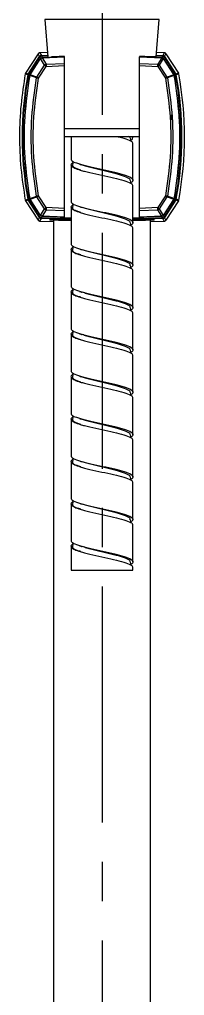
# Model space of a CAD drawing. Header units: millimetres. Extents: x 14183 to 14777, y -4239 to -3399.
# Drawn here: x 14656.7 to 14666.1, y -3839.3 to -3784.1 of the extents above; entities that cross this region are included whole.
import ezdxf

# ---------------------------------------------------------------- set-up
doc = ezdxf.new("R2010")
doc.units = ezdxf.units.MM
doc.header["$LTSCALE"] = 0.1
doc.linetypes.add('CENTER2', pattern=[28.575, 19.05, -3.175, 3.175, -3.175])
doc.linetypes.add('HIDDENX2', pattern=[19.05, 12.7, -6.35])
doc.layers.get('0').update_dxf_attribs({"lineweight": 15})
doc.layers.add('HIDDEN', color=8, linetype='HIDDENX2')

msp = doc.modelspace()

# ---------------------------------------------------------------- linework, layer by layer
at = {"linetype": 'Continuous', "lineweight": 25}
for p, q in [((14658.175, -3784.116), (14658.351, -3786.224)), ((14662.066, -3784.116), (14658.175, -3784.116)), ((14664.653, -3784.116), (14662.066, -3784.116)), ((14664.477, -3786.224), (14664.653, -3784.116)), ((14657.802, -3786.053), (14657.09, -3787.14)), ((14657.233, -3787.197), (14657.886, -3786.199)), ((14657.27, -3787.198), (14657.885, -3786.238)), ((14657.886, -3786.199), (14657.802, -3786.053)), ((14657.885, -3786.238), (14657.935, -3786.322)), ((14657.9, -3785.996), (14657.895, -3785.997)), ((14658.331, -3785.985), (14657.9, -3785.996)), ((14657.9, -3785.996), (14657.984, -3786.143)), ((14657.984, -3786.143), (14658.343, -3786.125)), ((14657.984, -3786.18), (14658.346, -3786.163)), ((14657.984, -3786.18), (14658.034, -3786.265)), ((14658.034, -3786.265), (14659.289, -3786.214)), ((14658.034, -3786.275), (14659.289, -3786.224)), ((14658.034, -3786.265), (14658.034, -3786.275)), ((14658.034, -3786.275), (14658.25, -3786.647)), ((14659.289, -3786.214), (14659.289, -3786.208)), ((14659.289, -3786.224), (14659.289, -3786.214)), ((14659.289, -3786.606), (14659.289, -3786.224)), ((14663.539, -3786.208), (14663.539, -3786.214)), ((14663.539, -3786.214), (14664.795, -3786.265)), ((14663.539, -3786.214), (14663.539, -3786.224)), ((14663.539, -3786.224), (14664.794, -3786.275)), ((14663.539, -3786.606), (14663.539, -3786.224)), ((14664.482, -3786.163), (14664.844, -3786.18)), ((14664.485, -3786.125), (14664.844, -3786.143)), ((14664.928, -3785.996), (14664.497, -3785.985)), ((14664.794, -3786.275), (14664.578, -3786.647)), ((14664.8, -3786.265), (14664.794, -3786.275)), ((14664.794, -3786.275), (14664.795, -3786.265)), ((14664.844, -3786.18), (14664.795, -3786.265)), ((14664.8, -3786.265), (14664.795, -3786.265)), ((14664.928, -3785.996), (14664.844, -3786.143)), ((14664.894, -3786.322), (14664.943, -3786.238)), ((14664.928, -3785.996), (14664.933, -3785.997)), ((14664.942, -3786.199), (14665.026, -3786.053)), ((14664.942, -3786.199), (14665.595, -3787.197)), ((14664.943, -3786.238), (14665.558, -3787.198)), ((14665.026, -3786.053), (14665.738, -3787.141)), ((14657.353, -3787.23), (14657.935, -3786.322)), ((14657.361, -3787.235), (14657.943, -3786.328)), ((14657.724, -3787.377), (14658.158, -3786.7)), ((14657.821, -3787.439), (14658.255, -3786.762)), ((14657.943, -3786.328), (14657.935, -3786.322)), ((14658.158, -3786.7), (14657.943, -3786.328)), ((14658.25, -3786.647), (14659.289, -3786.606)), ((14658.255, -3786.762), (14659.289, -3786.721)), ((14659.289, -3794.79), (14659.289, -3786.721)), ((14663.539, -3786.606), (14664.578, -3786.647)), ((14663.539, -3794.79), (14663.539, -3786.721)), ((14663.539, -3786.721), (14664.573, -3786.762)), ((14664.573, -3786.762), (14665.007, -3787.439)), ((14664.67, -3786.7), (14664.885, -3786.328)), ((14665.104, -3787.377), (14664.67, -3786.7)), ((14664.885, -3786.328), (14664.894, -3786.322)), ((14664.885, -3786.328), (14665.467, -3787.235)), ((14665.475, -3787.23), (14664.894, -3786.322)), ((14657.09, -3787.14), (14657.072, -3787.185)), ((14657.215, -3787.243), (14657.072, -3787.185)), ((14657.233, -3787.197), (14657.09, -3787.14)), ((14657.335, -3787.275), (14657.252, -3787.243)), ((14657.353, -3787.23), (14657.27, -3787.198)), ((14657.335, -3787.275), (14657.353, -3787.23)), ((14657.345, -3787.277), (14657.335, -3787.275)), ((14657.345, -3787.277), (14657.361, -3787.235)), ((14657.708, -3787.42), (14657.345, -3787.277)), ((14657.361, -3787.235), (14657.353, -3787.23)), ((14657.724, -3787.377), (14657.361, -3787.235)), ((14657.708, -3787.42), (14657.724, -3787.377)), ((14665.467, -3787.235), (14665.104, -3787.377)), ((14665.104, -3787.377), (14665.12, -3787.42)), ((14665.483, -3787.277), (14665.12, -3787.42)), ((14665.475, -3787.23), (14665.467, -3787.235)), ((14665.467, -3787.235), (14665.483, -3787.277)), ((14665.558, -3787.198), (14665.475, -3787.23)), ((14665.475, -3787.23), (14665.493, -3787.275)), ((14665.493, -3787.275), (14665.483, -3787.277)), ((14665.576, -3787.243), (14665.493, -3787.275)), ((14665.738, -3787.141), (14665.595, -3787.197)), ((14665.756, -3787.185), (14665.613, -3787.243)), ((14665.756, -3787.185), (14665.738, -3787.141)), ((14665.352, -3789.784), (14665.336, -3789.506)), ((14659.289, -3790.272), (14661.963, -3790.272)), ((14661.963, -3790.272), (14663.539, -3790.272)), ((14659.664, -3790.731), (14659.664, -3792.008)), ((14663.164, -3790.811), (14663.164, -3790.731)), ((14663.164, -3793.206), (14663.164, -3791.126)), ((14659.664, -3792.324), (14659.664, -3794.404)), ((14663.164, -3795.602), (14663.164, -3793.522)), ((14657.073, -3794.327), (14657.215, -3794.268)), ((14657.073, -3794.327), (14657.09, -3794.371)), ((14657.09, -3794.371), (14657.233, -3794.315)), ((14657.09, -3794.371), (14657.802, -3795.459)), ((14657.886, -3795.312), (14657.233, -3794.315)), ((14657.252, -3794.268), (14657.335, -3794.236)), ((14657.27, -3794.314), (14657.353, -3794.281)), ((14657.885, -3795.274), (14657.27, -3794.314)), ((14657.335, -3794.236), (14657.345, -3794.234)), ((14657.353, -3794.281), (14657.335, -3794.236)), ((14657.345, -3794.234), (14657.708, -3794.092)), ((14657.361, -3794.276), (14657.345, -3794.234)), ((14657.353, -3794.281), (14657.361, -3794.276)), ((14657.935, -3795.189), (14657.353, -3794.281)), ((14657.361, -3794.276), (14657.724, -3794.134)), ((14657.943, -3795.184), (14657.361, -3794.276)), ((14657.724, -3794.134), (14657.708, -3794.092)), ((14658.158, -3794.811), (14657.724, -3794.134)), ((14658.255, -3794.749), (14657.821, -3794.072)), ((14665.007, -3794.072), (14664.573, -3794.749)), ((14664.67, -3794.811), (14665.104, -3794.134)), ((14665.467, -3794.276), (14664.885, -3795.184)), ((14664.894, -3795.189), (14665.475, -3794.281)), ((14665.595, -3794.315), (14664.942, -3795.312)), ((14665.558, -3794.314), (14664.943, -3795.274)), ((14665.738, -3794.371), (14665.026, -3795.459)), ((14665.12, -3794.092), (14665.104, -3794.134)), ((14665.104, -3794.134), (14665.467, -3794.276)), ((14665.483, -3794.234), (14665.12, -3794.092)), ((14665.483, -3794.234), (14665.467, -3794.276)), ((14665.475, -3794.281), (14665.467, -3794.276)), ((14665.493, -3794.236), (14665.475, -3794.281)), ((14665.475, -3794.281), (14665.558, -3794.314)), ((14665.493, -3794.236), (14665.483, -3794.234)), ((14665.576, -3794.268), (14665.493, -3794.236)), ((14665.595, -3794.315), (14665.738, -3794.371)), ((14665.756, -3794.327), (14665.613, -3794.268)), ((14665.738, -3794.371), (14665.756, -3794.327)), ((14657.943, -3795.184), (14658.158, -3794.811)), ((14658.25, -3794.864), (14658.034, -3795.236)), ((14658.25, -3794.864), (14659.289, -3794.905)), ((14659.289, -3794.79), (14658.255, -3794.749)), ((14659.289, -3795.288), (14659.289, -3794.905)), ((14659.664, -3794.72), (14659.664, -3796.8)), ((14664.573, -3794.749), (14663.539, -3794.79)), ((14663.539, -3794.905), (14664.578, -3794.864)), ((14663.539, -3795.288), (14663.539, -3794.905)), ((14664.794, -3795.236), (14664.578, -3794.864)), ((14664.885, -3795.184), (14664.67, -3794.811)), ((14657.802, -3795.459), (14657.886, -3795.312)), ((14657.885, -3795.274), (14657.935, -3795.189)), ((14657.9, -3795.515), (14657.895, -3795.515)), ((14657.9, -3795.515), (14657.984, -3795.369)), ((14657.9, -3795.515), (14658.664, -3795.535)), ((14657.935, -3795.189), (14657.943, -3795.184)), ((14657.984, -3795.331), (14658.034, -3795.246)), ((14659.289, -3795.288), (14658.034, -3795.236)), ((14658.034, -3795.246), (14658.034, -3795.236)), ((14659.289, -3795.298), (14658.034, -3795.246)), ((14658.664, -3795.442), (14658.664, -3862.782)), ((14659.289, -3795.298), (14659.289, -3795.288)), ((14659.289, -3795.314), (14659.289, -3795.298)), ((14664.794, -3795.236), (14663.539, -3795.288)), ((14664.795, -3795.246), (14663.539, -3795.298)), ((14663.539, -3795.298), (14663.539, -3795.288)), ((14663.539, -3795.298), (14663.539, -3795.314)), ((14664.164, -3862.782), (14664.164, -3795.442)), ((14664.164, -3795.535), (14664.928, -3795.515)), ((14664.795, -3795.246), (14664.794, -3795.236)), ((14664.844, -3795.331), (14664.795, -3795.246)), ((14664.928, -3795.515), (14664.844, -3795.369)), ((14664.894, -3795.189), (14664.885, -3795.184)), ((14664.943, -3795.274), (14664.894, -3795.189)), ((14664.928, -3795.515), (14664.933, -3795.515)), ((14665.026, -3795.459), (14664.942, -3795.312)), ((14663.164, -3797.998), (14663.164, -3795.918)), ((14659.664, -3797.116), (14659.664, -3799.196)), ((14663.164, -3800.394), (14663.164, -3798.313)), ((14659.664, -3799.511), (14659.664, -3801.592)), ((14663.164, -3802.79), (14663.164, -3800.709)), ((14659.664, -3801.907), (14659.664, -3803.988)), ((14663.164, -3805.186), (14663.164, -3803.105)), ((14659.664, -3804.303), (14659.664, -3806.383)), ((14663.164, -3807.581), (14663.164, -3805.501)), ((14659.664, -3806.699), (14659.664, -3808.779)), ((14663.164, -3809.977), (14663.164, -3807.897)), ((14659.664, -3809.095), (14659.664, -3811.175)), ((14663.164, -3812.373), (14663.164, -3810.293)), ((14659.664, -3811.491), (14659.664, -3813.571)), ((14663.164, -3814.769), (14663.164, -3812.688)), ((14659.664, -3813.886), (14659.664, -3815.231)), ((14659.664, -3815.231), (14663.164, -3815.231)), ((14663.164, -3815.231), (14663.164, -3815.084))]:
    msp.add_line(p, q, dxfattribs=at)
at = {"linetype": 'Continuous', "lineweight": 25, "flags": 128}
for points in [[(14658.25, -3786.647), (14658.25, -3786.656), (14658.251, -3786.666), (14658.251, -3786.679), (14658.252, -3786.693), (14658.253, -3786.709), (14658.254, -3786.726), (14658.255, -3786.744), (14658.255, -3786.762)], [(14664.578, -3794.864), (14664.578, -3794.856), (14664.577, -3794.845), (14664.577, -3794.833), (14664.576, -3794.818), (14664.575, -3794.802), (14664.575, -3794.785), (14664.574, -3794.767), (14664.573, -3794.749)], [(14659.664, -3795.396), (14658.841, -3795.369), (14657.984, -3795.331)], [(14659.664, -3795.433), (14658.841, -3795.407), (14657.984, -3795.369)], [(14664.844, -3795.331), (14663.987, -3795.369), (14663.164, -3795.396)], [(14664.844, -3795.369), (14663.987, -3795.407), (14663.164, -3795.433)]]:
    msp.add_lwpolyline(points, dxfattribs=at)
at = {"linetype": 'Continuous', "lineweight": 25}
for centre, radius, start, end in [((14676.752, -3790.756), 19.85, 169.8072, 190.1928), ((14676.789, -3790.756), 19.85, 169.8068, 190.1932), ((14646.039, -3790.756), 19.85, 349.8068, 10.1932), ((14646.077, -3790.756), 19.85, 349.8072, 10.1928), ((14646.077, -3790.756), 20.001, 349.7143, 10.2842)]:
    msp.add_arc(centre, radius, start, end, dxfattribs=at)
for centre, major_axis, ratio, start_param, end_param in [((14657.905, -3786.119), (0.0908, 0.0862), 0.977474, 1.767787, 1.807945), ((14657.991, -3786.305), (-0.063, 0.108), 0.999952, 5.808354, 6.758359), ((14657.991, -3786.268), (0.062, -0.108), 0.999952, 2.670999, 3.61162), ((14664.838, -3786.268), (-0.062, -0.108), 0.999952, 2.671533, 3.612187), ((14664.837, -3786.305), (0.063, 0.108), 0.999952, 5.808023, 6.75801), ((14664.923, -3786.119), (0.0908, -0.0862), 0.977474, 1.333679, 1.373792), ((14657.375, -3787.265), (-0.116, 0.046), 0.99996, 6.086922, 6.479005), ((14665.453, -3787.265), (-0.116, -0.046), 0.99996, 2.945769, 3.337868), ((14657.375, -3794.246), (-0.116, -0.046), 0.99996, 6.087362, 6.479455), ((14665.453, -3794.246), (-0.116, 0.046), 0.99996, 2.945329, 3.337412), ((14657.905, -3795.393), (0.0908, -0.0862), 0.977474, 4.475272, 4.515405), ((14657.991, -3795.206), (-0.063, -0.108), 0.999952, 5.808023, 6.758015), ((14657.991, -3795.244), (-0.062, -0.108), 0.999952, 5.813158, 6.753779), ((14664.837, -3795.206), (0.063, -0.108), 0.999952, 5.808354, 6.758359), ((14664.838, -3795.244), (-0.062, 0.108), 0.999952, 2.671016, 3.61162), ((14664.923, -3795.393), (0.0908, 0.0862), 0.977474, 4.909369, 4.949538)]:
    msp.add_ellipse(centre, major_axis=major_axis, ratio=ratio, start_param=start_param, end_param=end_param, dxfattribs=at)
for points, knots in [([(14657.895, -3785.997), (14657.881, -3785.999), (14657.854, -3786.004), (14657.824, -3786.025), (14657.81, -3786.042), (14657.805, -3786.049)], [0, 0, 0, 0, 0.385018, 0.769814, 1, 1, 1, 1]), ([(14657.935, -3786.322), (14657.94, -3786.314), (14657.952, -3786.298), (14657.977, -3786.281), (14658.004, -3786.268), (14658.024, -3786.266), (14658.034, -3786.265)], [0, 0, 0, 0, 0.249952, 0.499991, 0.750014, 1, 1, 1, 1]), ([(14657.943, -3786.328), (14657.949, -3786.321), (14657.96, -3786.307), (14657.983, -3786.291), (14658.008, -3786.279), (14658.025, -3786.276), (14658.034, -3786.275)], [0, 0, 0, 0, 0.249869, 0.500202, 0.750021, 1, 1, 1, 1]), ([(14659.289, -3786.208), (14659.081, -3786.213), (14658.753, -3786.221), (14658.609, -3786.223), (14658.556, -3786.224)], [0, 0, 0, 0, 0.633783, 1, 1, 1, 1]), ([(14664.432, -3786.224), (14664.429, -3786.225), (14664.419, -3786.229), (14664.129, -3786.222), (14663.736, -3786.212), (14663.539, -3786.208)], [0, 0, 0, 0, 0.191569, 0.5956, 1, 1, 1, 1]), ([(14664.794, -3786.275), (14664.803, -3786.276), (14664.821, -3786.28), (14664.845, -3786.291), (14664.868, -3786.307), (14664.879, -3786.321), (14664.885, -3786.328)], [0, 0, 0, 0, 0.249937, 0.500312, 0.750197, 1, 1, 1, 1]), ([(14664.8, -3786.265), (14664.809, -3786.267), (14664.828, -3786.27), (14664.854, -3786.282), (14664.877, -3786.299), (14664.888, -3786.315), (14664.894, -3786.322)], [0, 0, 0, 0, 0.24999, 0.500019, 0.749953, 1, 1, 1, 1]), ([(14665.023, -3786.049), (14665.014, -3786.038), (14664.996, -3786.017), (14664.963, -3786.001), (14664.941, -3785.998), (14664.933, -3785.997)], [0, 0, 0, 0, 0.385028, 0.769847, 1, 1, 1, 1]), ([(14658.158, -3786.7), (14658.165, -3786.692), (14658.177, -3786.679), (14658.2, -3786.663), (14658.224, -3786.652), (14658.242, -3786.649), (14658.25, -3786.647)], [0, 0, 0, 0, 0.276961, 0.500014, 0.77121, 1, 1, 1, 1]), ([(14658.255, -3786.762), (14658.245, -3786.756), (14658.225, -3786.742), (14658.197, -3786.724), (14658.173, -3786.709), (14658.163, -3786.703), (14658.158, -3786.7)], [0, 0, 0, 0, 0.25002, 0.500018, 0.750009, 1, 1, 1, 1]), ([(14659.289, -3786.721), (14659.289, -3786.709), (14659.289, -3786.685), (14659.289, -3786.652), (14659.289, -3786.623), (14659.289, -3786.612), (14659.289, -3786.606)], [0, 0, 0, 0, 0.248803, 0.497933, 0.747812, 1, 1, 1, 1]), ([(14663.539, -3786.721), (14663.539, -3786.709), (14663.539, -3786.685), (14663.539, -3786.651), (14663.539, -3786.623), (14663.539, -3786.612), (14663.539, -3786.606)], [0, 0, 0, 0, 0.250904, 0.502179, 0.749901, 1, 1, 1, 1]), ([(14664.573, -3786.762), (14664.573, -3786.75), (14664.575, -3786.726), (14664.576, -3786.694), (14664.577, -3786.671), (14664.578, -3786.658), (14664.578, -3786.651), (14664.578, -3786.648), (14664.578, -3786.648), (14664.578, -3786.647), (14664.578, -3786.647)], [0, 0, 0, 0, 0.24975, 0.499487, 0.709461, 0.862969, 0.959832, 0.987, 0.995241, 1, 1, 1, 1]), ([(14664.573, -3786.762), (14664.583, -3786.756), (14664.604, -3786.742), (14664.632, -3786.724), (14664.655, -3786.709), (14664.665, -3786.703), (14664.67, -3786.7)], [0, 0, 0, 0, 0.250009, 0.499997, 0.74998, 1, 1, 1, 1]), ([(14664.578, -3786.647), (14664.588, -3786.649), (14664.606, -3786.652), (14664.631, -3786.665), (14664.653, -3786.68), (14664.664, -3786.694), (14664.67, -3786.7)], [0, 0, 0, 0, 0.277048, 0.499748, 0.77128, 1, 1, 1, 1]), ([(14657.072, -3787.185), (14656.982, -3787.767), (14656.801, -3788.931), (14656.728, -3790.717), (14656.794, -3792.524), (14656.98, -3793.726), (14657.073, -3794.327)], [0, 0, 0, 0, 0.245944, 0.491887, 0.745943, 1, 1, 1, 1]), ([(14657.335, -3794.236), (14657.225, -3793.466), (14657.006, -3791.927), (14657.006, -3789.585), (14657.225, -3788.045), (14657.335, -3787.275)], [0, 0, 0, 0, 0.333333, 0.666667, 1, 1, 1, 1]), ([(14657.345, -3794.234), (14657.235, -3793.465), (14657.016, -3791.926), (14657.016, -3789.585), (14657.235, -3788.047), (14657.345, -3787.277)], [0, 0, 0, 0, 0.333333, 0.6666648, 1, 1, 1, 1]), ([(14657.215, -3787.243), (14657.219, -3787.229), (14657.223, -3787.213), (14657.232, -3787.199), (14657.233, -3787.197)], [0, 0, 0, 0, 0.841468, 1, 1, 1, 1]), ([(14657.821, -3787.439), (14657.811, -3787.433), (14657.791, -3787.42), (14657.762, -3787.402), (14657.739, -3787.386), (14657.729, -3787.38), (14657.724, -3787.377)], [0, 0, 0, 0, 0.250029, 0.500023, 0.749971, 1, 1, 1, 1]), ([(14665.007, -3787.439), (14665.017, -3787.433), (14665.038, -3787.42), (14665.066, -3787.402), (14665.089, -3787.386), (14665.099, -3787.38), (14665.104, -3787.377)], [0, 0, 0, 0, 0.250019, 0.500015, 0.750005, 1, 1, 1, 1]), ([(14665.483, -3787.277), (14665.593, -3788.047), (14665.813, -3789.585), (14665.813, -3791.926), (14665.593, -3793.465), (14665.483, -3794.234)], [0, 0, 0, 0, 0.3333337, 0.6666662, 1, 1, 1, 1]), ([(14665.493, -3787.275), (14665.603, -3788.045), (14665.823, -3789.585), (14665.823, -3791.927), (14665.603, -3793.466), (14665.493, -3794.236)], [0, 0, 0, 0, 0.333333, 0.666667, 1, 1, 1, 1]), ([(14665.595, -3787.197), (14665.602, -3787.209), (14665.61, -3787.224), (14665.613, -3787.24), (14665.613, -3787.243)], [0, 0, 0, 0, 0.841462, 1, 1, 1, 1]), ([(14657.708, -3794.092), (14657.605, -3793.354), (14657.399, -3791.878), (14657.399, -3789.634), (14657.605, -3788.158), (14657.708, -3787.42)], [0, 0, 0, 0, 0.333333, 0.666667, 1, 1, 1, 1]), ([(14657.821, -3794.072), (14657.719, -3793.339), (14657.514, -3791.871), (14657.514, -3789.64), (14657.719, -3788.173), (14657.821, -3787.439)], [0, 0, 0, 0, 0.333235, 0.666756, 1, 1, 1, 1]), ([(14657.821, -3787.439), (14657.809, -3787.437), (14657.785, -3787.433), (14657.752, -3787.427), (14657.725, -3787.422), (14657.713, -3787.42), (14657.708, -3787.42)], [0, 0, 0, 0, 0.263559, 0.499978, 0.755391, 1, 1, 1, 1]), ([(14665.12, -3787.42), (14665.115, -3787.421), (14665.103, -3787.422), (14665.076, -3787.427), (14665.043, -3787.433), (14665.019, -3787.437), (14665.007, -3787.439)], [0, 0, 0, 0, 0.250008, 0.499985, 0.749983, 1, 1, 1, 1]), ([(14665.007, -3787.439), (14665.109, -3788.173), (14665.314, -3789.64), (14665.314, -3791.871), (14665.109, -3793.339), (14665.007, -3794.072)], [0, 0, 0, 0, 0.333235, 0.666756, 1, 1, 1, 1]), ([(14665.12, -3787.42), (14665.223, -3788.158), (14665.429, -3789.634), (14665.429, -3791.878), (14665.223, -3793.354), (14665.12, -3794.092)], [0, 0, 0, 0, 0.333333, 0.666667, 1, 1, 1, 1]), ([(14659.289, -3790.731), (14659.36, -3790.731), (14659.479, -3790.731), (14659.827, -3790.731), (14660.179, -3790.731), (14660.587, -3790.731), (14661.151, -3790.731), (14661.582, -3790.731), (14661.863, -3790.731)], [0, 0, 0, 0, 0.20549, 0.340152, 0.477669, 0.615188, 0.749849, 1, 1, 1, 1]), ([(14661.863, -3790.731), (14662.131, -3790.731), (14662.544, -3790.731), (14662.997, -3790.731), (14663.284, -3790.731), (14663.469, -3790.731), (14663.523, -3790.731), (14663.539, -3790.731)], [0, 0, 0, 0, 0.348036, 0.535388, 0.726718, 0.91805, 1, 1, 1, 1]), ([(14662.299, -3790.731), (14662.324, -3790.737), (14662.563, -3790.792), (14662.882, -3790.898), (14663.154, -3791.024), (14663.137, -3791.1), (14663.131, -3791.126)], [0, 0, 0, 0, 0.044575, 0.423393, 0.802212, 1, 1, 1, 1]), ([(14662.995, -3790.824), (14663.003, -3790.809), (14663.019, -3790.778), (14662.959, -3790.747), (14662.928, -3790.731)], [0, 0, 0, 0, 0.483397, 1, 1, 1, 1]), ([(14663.064, -3791.012), (14663.061, -3790.999), (14663.047, -3790.936), (14663.033, -3790.873), (14663.021, -3790.823)], [0, 0, 0, 0, 0.20598, 1, 1, 1, 1]), ([(14663.047, -3790.936), (14663.075, -3790.923), (14663.164, -3790.881), (14663.144, -3790.839), (14663.131, -3790.811)], [0, 0, 0, 0, 0.313451, 1, 1, 1, 1]), ([(14659.764, -3792.21), (14659.741, -3792.222), (14659.622, -3792.284), (14659.661, -3792.384), (14659.844, -3792.511), (14660.125, -3792.611), (14660.519, -3792.722), (14661.049, -3792.845), (14661.748, -3792.994), (14662.401, -3793.144), (14662.89, -3793.294), (14663.154, -3793.42), (14663.136, -3793.496), (14663.131, -3793.522)], [0, 0, 0, 0, 0.027101, 0.141181, 0.229478, 0.317639, 0.370035, 0.484115, 0.598195, 0.712276, 0.826356, 0.940437, 1, 1, 1, 1]), ([(14663.047, -3793.332), (14663.073, -3793.318), (14663.201, -3793.255), (14663.172, -3793.143), (14662.938, -3792.993), (14662.453, -3792.843), (14661.815, -3792.693), (14661.115, -3792.544), (14660.458, -3792.394), (14659.958, -3792.244), (14659.681, -3792.116), (14659.693, -3792.037), (14659.697, -3792.008)], [0, 0, 0, 0, 0.0296558, 0.1428293, 0.256003, 0.3691771, 0.482351, 0.5955251, 0.7086992, 0.8218729, 0.9350464, 1, 1, 1, 1]), ([(14659.781, -3792.134), (14659.779, -3792.146), (14659.765, -3792.209), (14659.75, -3792.271), (14659.739, -3792.321)], [0, 0, 0, 0, 0.200018, 1, 1, 1, 1]), ([(14660.209, -3792.627), (14660.139, -3792.605), (14659.908, -3792.534), (14659.736, -3792.432), (14659.76, -3792.351), (14659.769, -3792.321)], [0, 0, 0, 0, 0.2139123, 0.7028375, 1, 1, 1, 1]), ([(14660.134, -3792.294), (14660.159, -3792.303), (14660.209, -3792.319), (14660.258, -3792.335), (14660.282, -3792.343)], [0, 0, 0, 0, 0.5019723, 1, 1, 1, 1]), ([(14662.995, -3793.22), (14663, -3793.205), (14663.018, -3793.14), (14662.8, -3793.025), (14662.371, -3792.875), (14661.777, -3792.725), (14661.14, -3792.576), (14660.606, -3792.448), (14660.381, -3792.37), (14660.3, -3792.342)], [0, 0, 0, 0, 0.051397, 0.2219818, 0.3925684, 0.5631542, 0.7337405, 0.9043275, 1, 1, 1, 1]), ([(14663.064, -3793.408), (14663.061, -3793.395), (14663.047, -3793.332), (14663.033, -3793.269), (14663.021, -3793.219)], [0, 0, 0, 0, 0.20598, 1, 1, 1, 1]), ([(14657.233, -3794.315), (14657.227, -3794.302), (14657.219, -3794.287), (14657.215, -3794.271), (14657.215, -3794.268)], [0, 0, 0, 0, 0.841462, 1, 1, 1, 1]), ([(14657.708, -3794.092), (14657.714, -3794.091), (14657.725, -3794.089), (14657.752, -3794.084), (14657.785, -3794.078), (14657.809, -3794.074), (14657.821, -3794.072)], [0, 0, 0, 0, 0.250004, 0.499982, 0.749993, 1, 1, 1, 1]), ([(14657.724, -3794.134), (14657.729, -3794.131), (14657.739, -3794.125), (14657.762, -3794.11), (14657.791, -3794.092), (14657.811, -3794.079), (14657.821, -3794.072)], [0, 0, 0, 0, 0.249997, 0.499981, 0.749979, 1, 1, 1, 1]), ([(14663.047, -3795.727), (14663.073, -3795.714), (14663.201, -3795.651), (14663.172, -3795.538), (14662.938, -3795.389), (14662.453, -3795.239), (14661.815, -3795.089), (14661.115, -3794.939), (14660.458, -3794.79), (14659.958, -3794.64), (14659.681, -3794.512), (14659.693, -3794.433), (14659.697, -3794.404)], [0, 0, 0, 0, 0.029655, 0.142829, 0.256003, 0.369177, 0.482351, 0.595525, 0.708699, 0.821873, 0.935047, 1, 1, 1, 1]), ([(14659.781, -3794.529), (14659.779, -3794.542), (14659.765, -3794.605), (14659.75, -3794.667), (14659.739, -3794.717)], [0, 0, 0, 0, 0.200003, 1, 1, 1, 1]), ([(14665.104, -3794.134), (14665.099, -3794.131), (14665.089, -3794.125), (14665.066, -3794.11), (14665.038, -3794.092), (14665.017, -3794.079), (14665.007, -3794.072)], [0, 0, 0, 0, 0.250027, 0.50002, 0.749978, 1, 1, 1, 1]), ([(14665.007, -3794.072), (14665.02, -3794.074), (14665.044, -3794.078), (14665.076, -3794.084), (14665.104, -3794.089), (14665.115, -3794.091), (14665.12, -3794.092)], [0, 0, 0, 0, 0.263559, 0.499978, 0.755391, 1, 1, 1, 1]), ([(14665.613, -3794.268), (14665.61, -3794.282), (14665.605, -3794.298), (14665.596, -3794.312), (14665.595, -3794.315)], [0, 0, 0, 0, 0.841209, 1, 1, 1, 1]), ([(14658.158, -3794.811), (14658.163, -3794.808), (14658.173, -3794.802), (14658.197, -3794.787), (14658.225, -3794.769), (14658.245, -3794.756), (14658.255, -3794.749)], [0, 0, 0, 0, 0.250001, 0.500008, 0.750014, 1, 1, 1, 1]), ([(14658.25, -3794.864), (14658.24, -3794.862), (14658.222, -3794.859), (14658.197, -3794.847), (14658.175, -3794.831), (14658.164, -3794.818), (14658.158, -3794.811)], [0, 0, 0, 0, 0.277135, 0.499875, 0.771285, 1, 1, 1, 1]), ([(14658.255, -3794.749), (14658.255, -3794.761), (14658.254, -3794.786), (14658.252, -3794.817), (14658.251, -3794.84), (14658.25, -3794.854), (14658.25, -3794.86), (14658.25, -3794.863), (14658.25, -3794.864), (14658.25, -3794.864), (14658.25, -3794.864)], [0, 0, 0, 0, 0.24976, 0.499507, 0.70949, 0.863004, 0.959871, 0.987041, 0.995282, 1, 1, 1, 1]), ([(14659.289, -3794.905), (14659.289, -3794.899), (14659.289, -3794.888), (14659.289, -3794.86), (14659.289, -3794.827), (14659.289, -3794.802), (14659.289, -3794.79)], [0, 0, 0, 0, 0.248576, 0.497648, 0.747605, 1, 1, 1, 1]), ([(14659.753, -3794.612), (14659.735, -3794.622), (14659.62, -3794.682), (14659.661, -3794.78), (14659.844, -3794.907), (14660.125, -3795.007), (14660.519, -3795.117), (14661.049, -3795.241), (14661.748, -3795.39), (14662.401, -3795.54), (14662.89, -3795.69), (14663.154, -3795.816), (14663.136, -3795.892), (14663.131, -3795.918)], [0, 0, 0, 0, 0.022597, 0.137205, 0.225911, 0.31448, 0.367118, 0.481727, 0.596335, 0.710944, 0.825553, 0.940161, 1, 1, 1, 1]), ([(14660.209, -3795.023), (14660.139, -3795.001), (14659.908, -3794.929), (14659.736, -3794.827), (14659.76, -3794.747), (14659.769, -3794.717)], [0, 0, 0, 0, 0.213912, 0.70284, 1, 1, 1, 1]), ([(14660.134, -3794.69), (14660.159, -3794.698), (14660.209, -3794.714), (14660.258, -3794.731), (14660.282, -3794.739)], [0, 0, 0, 0, 0.501999, 1, 1, 1, 1]), ([(14662.995, -3795.616), (14663, -3795.601), (14663.018, -3795.536), (14662.8, -3795.421), (14662.371, -3795.271), (14661.777, -3795.121), (14661.14, -3794.972), (14660.606, -3794.844), (14660.381, -3794.766), (14660.3, -3794.738)], [0, 0, 0, 0, 0.051397, 0.2219827, 0.3925693, 0.5631542, 0.7337405, 0.9043275, 1, 1, 1, 1]), ([(14663.539, -3794.905), (14663.539, -3794.899), (14663.539, -3794.888), (14663.539, -3794.86), (14663.539, -3794.827), (14663.539, -3794.802), (14663.539, -3794.79)], [0, 0, 0, 0, 0.250666, 0.501894, 0.749704, 1, 1, 1, 1]), ([(14664.573, -3794.749), (14664.583, -3794.756), (14664.604, -3794.769), (14664.632, -3794.787), (14664.655, -3794.802), (14664.665, -3794.808), (14664.67, -3794.811)], [0, 0, 0, 0, 0.250021, 0.500019, 0.750003, 1, 1, 1, 1]), ([(14664.67, -3794.811), (14664.663, -3794.819), (14664.651, -3794.832), (14664.628, -3794.848), (14664.604, -3794.859), (14664.586, -3794.863), (14664.578, -3794.864)], [0, 0, 0, 0, 0.276973, 0.500022, 0.77123, 1, 1, 1, 1]), ([(14657.805, -3795.463), (14657.814, -3795.473), (14657.832, -3795.494), (14657.865, -3795.51), (14657.887, -3795.513), (14657.895, -3795.515)], [0, 0, 0, 0, 0.385049, 0.769876, 1, 1, 1, 1]), ([(14658.034, -3795.246), (14658.024, -3795.245), (14658.004, -3795.243), (14657.977, -3795.231), (14657.952, -3795.213), (14657.94, -3795.197), (14657.935, -3795.189)], [0, 0, 0, 0, 0.250018, 0.499989, 0.750026, 1, 1, 1, 1]), ([(14658.034, -3795.236), (14658.025, -3795.235), (14658.008, -3795.232), (14657.983, -3795.22), (14657.96, -3795.204), (14657.949, -3795.191), (14657.943, -3795.184)], [0, 0, 0, 0, 0.2498571, 0.5002189, 0.7500192, 1, 1, 1, 1]), ([(14658.664, -3795.46), (14658.609, -3795.457), (14658.492, -3795.449), (14658.439, -3795.442), (14658.476, -3795.441), (14658.489, -3795.441)], [0, 0, 0, 0, 0.364454, 0.777244, 1, 1, 1, 1]), ([(14658.489, -3795.441), (14658.496, -3795.44), (14658.516, -3795.439), (14658.669, -3795.441), (14658.941, -3795.447), (14659.276, -3795.456), (14659.547, -3795.461), (14659.664, -3795.463)], [0, 0, 0, 0, 0.10902, 0.345907, 0.582859, 0.819923, 1, 1, 1, 1]), ([(14659.664, -3795.347), (14659.592, -3795.344), (14659.387, -3795.337), (14659.182, -3795.326), (14659.063, -3795.317), (14659.088, -3795.313), (14659.222, -3795.314), (14659.289, -3795.314)], [0, 0, 0, 0, 0.121019, 0.342298, 0.562864, 0.78322, 1, 1, 1, 1]), ([(14663.064, -3795.804), (14663.061, -3795.791), (14663.047, -3795.728), (14663.033, -3795.665), (14663.021, -3795.615)], [0, 0, 0, 0, 0.20598, 1, 1, 1, 1]), ([(14663.539, -3795.314), (14663.607, -3795.314), (14663.742, -3795.313), (14663.764, -3795.317), (14663.645, -3795.326), (14663.441, -3795.337), (14663.237, -3795.344), (14663.164, -3795.347)], [0, 0, 0, 0, 0.221845, 0.441647, 0.658865, 0.877343, 1, 1, 1, 1]), ([(14663.164, -3795.463), (14663.281, -3795.461), (14663.552, -3795.456), (14663.887, -3795.447), (14664.159, -3795.441), (14664.315, -3795.439), (14664.335, -3795.441), (14664.342, -3795.441)], [0, 0, 0, 0, 0.177361, 0.411066, 0.644691, 0.87819, 1, 1, 1, 1]), ([(14664.342, -3795.441), (14664.354, -3795.441), (14664.389, -3795.442), (14664.337, -3795.449), (14664.219, -3795.457), (14664.164, -3795.46)], [0, 0, 0, 0, 0.202531, 0.625996, 1, 1, 1, 1]), ([(14664.885, -3795.184), (14664.879, -3795.19), (14664.868, -3795.204), (14664.845, -3795.22), (14664.821, -3795.232), (14664.803, -3795.235), (14664.794, -3795.236)], [0, 0, 0, 0, 0.249876, 0.500216, 0.749984, 1, 1, 1, 1]), ([(14664.894, -3795.189), (14664.888, -3795.197), (14664.876, -3795.213), (14664.852, -3795.231), (14664.824, -3795.243), (14664.804, -3795.245), (14664.795, -3795.246)], [0, 0, 0, 0, 0.2499671, 0.5000102, 0.7499885, 1, 1, 1, 1]), ([(14664.933, -3795.515), (14664.947, -3795.512), (14664.974, -3795.507), (14665.005, -3795.486), (14665.018, -3795.469), (14665.023, -3795.463)], [0, 0, 0, 0, 0.385026, 0.769831, 1, 1, 1, 1]), ([(14659.764, -3797.002), (14659.741, -3797.014), (14659.622, -3797.075), (14659.661, -3797.176), (14659.844, -3797.303), (14660.125, -3797.403), (14660.519, -3797.513), (14661.049, -3797.636), (14661.748, -3797.786), (14662.401, -3797.936), (14662.89, -3798.086), (14663.154, -3798.211), (14663.136, -3798.287), (14663.131, -3798.313)], [0, 0, 0, 0, 0.027101, 0.141181, 0.229478, 0.31764, 0.370035, 0.484115, 0.598196, 0.712276, 0.826356, 0.940437, 1, 1, 1, 1]), ([(14663.047, -3798.123), (14663.073, -3798.11), (14663.201, -3798.047), (14663.172, -3797.934), (14662.938, -3797.785), (14662.453, -3797.635), (14661.815, -3797.485), (14661.115, -3797.335), (14660.458, -3797.186), (14659.958, -3797.036), (14659.681, -3796.907), (14659.693, -3796.829), (14659.697, -3796.8)], [0, 0, 0, 0, 0.029655, 0.142829, 0.256003, 0.369177, 0.482351, 0.595525, 0.708699, 0.821873, 0.935047, 1, 1, 1, 1]), ([(14659.781, -3796.925), (14659.779, -3796.938), (14659.765, -3797), (14659.75, -3797.063), (14659.739, -3797.113)], [0, 0, 0, 0, 0.200003, 1, 1, 1, 1]), ([(14660.209, -3797.419), (14660.139, -3797.397), (14659.908, -3797.325), (14659.736, -3797.223), (14659.76, -3797.143), (14659.769, -3797.113)], [0, 0, 0, 0, 0.21391, 0.702838, 1, 1, 1, 1]), ([(14660.134, -3797.086), (14660.159, -3797.094), (14660.209, -3797.11), (14660.258, -3797.127), (14660.282, -3797.135)], [0, 0, 0, 0, 0.501999, 1, 1, 1, 1]), ([(14662.995, -3798.011), (14663, -3797.996), (14663.018, -3797.932), (14662.8, -3797.817), (14662.371, -3797.667), (14661.777, -3797.517), (14661.14, -3797.367), (14660.606, -3797.24), (14660.381, -3797.162), (14660.3, -3797.134)], [0, 0, 0, 0, 0.051396, 0.221982, 0.392569, 0.563155, 0.733741, 0.904328, 1, 1, 1, 1]), ([(14663.064, -3798.2), (14663.061, -3798.187), (14663.047, -3798.124), (14663.033, -3798.061), (14663.021, -3798.011)], [0, 0, 0, 0, 0.20598, 1, 1, 1, 1]), ([(14659.764, -3799.398), (14659.741, -3799.409), (14659.622, -3799.471), (14659.661, -3799.572), (14659.844, -3799.699), (14660.125, -3799.798), (14660.519, -3799.909), (14661.049, -3800.032), (14661.748, -3800.182), (14662.401, -3800.332), (14662.89, -3800.481), (14663.154, -3800.607), (14663.136, -3800.683), (14663.131, -3800.709)], [0, 0, 0, 0, 0.027101, 0.141181, 0.229478, 0.317639, 0.370035, 0.484115, 0.598195, 0.712276, 0.826356, 0.940437, 1, 1, 1, 1]), ([(14663.047, -3800.519), (14663.073, -3800.506), (14663.201, -3800.443), (14663.172, -3800.33), (14662.938, -3800.18), (14662.453, -3800.031), (14661.815, -3799.881), (14661.115, -3799.731), (14660.458, -3799.581), (14659.958, -3799.432), (14659.681, -3799.303), (14659.693, -3799.225), (14659.697, -3799.196)], [0, 0, 0, 0, 0.0296558, 0.1428293, 0.256003, 0.3691771, 0.482351, 0.5955251, 0.7086992, 0.8218729, 0.9350464, 1, 1, 1, 1]), ([(14659.781, -3799.321), (14659.779, -3799.334), (14659.765, -3799.396), (14659.75, -3799.459), (14659.739, -3799.509)], [0, 0, 0, 0, 0.200018, 1, 1, 1, 1]), ([(14660.209, -3799.815), (14660.139, -3799.793), (14659.908, -3799.721), (14659.736, -3799.619), (14659.76, -3799.539), (14659.769, -3799.508)], [0, 0, 0, 0, 0.2139123, 0.7028375, 1, 1, 1, 1]), ([(14660.134, -3799.482), (14660.159, -3799.49), (14660.209, -3799.506), (14660.258, -3799.522), (14660.282, -3799.53)], [0, 0, 0, 0, 0.5019723, 1, 1, 1, 1]), ([(14662.995, -3800.407), (14663, -3800.392), (14663.018, -3800.327), (14662.8, -3800.212), (14662.371, -3800.063), (14661.777, -3799.913), (14661.14, -3799.763), (14660.606, -3799.635), (14660.381, -3799.558), (14660.3, -3799.53)], [0, 0, 0, 0, 0.051397, 0.2219818, 0.3925684, 0.5631542, 0.7337405, 0.9043275, 1, 1, 1, 1]), ([(14663.064, -3800.596), (14663.061, -3800.583), (14663.047, -3800.52), (14663.033, -3800.457), (14663.021, -3800.407)], [0, 0, 0, 0, 0.20598, 1, 1, 1, 1]), ([(14663.047, -3802.915), (14663.073, -3802.902), (14663.201, -3802.839), (14663.172, -3802.726), (14662.938, -3802.576), (14662.453, -3802.426), (14661.815, -3802.277), (14661.115, -3802.127), (14660.458, -3801.977), (14659.958, -3801.827), (14659.681, -3801.699), (14659.693, -3801.62), (14659.697, -3801.592)], [0, 0, 0, 0, 0.029655, 0.142829, 0.256003, 0.369177, 0.482351, 0.595525, 0.708699, 0.821873, 0.935047, 1, 1, 1, 1]), ([(14659.781, -3801.717), (14659.779, -3801.729), (14659.765, -3801.792), (14659.75, -3801.855), (14659.739, -3801.905)], [0, 0, 0, 0, 0.200003, 1, 1, 1, 1]), ([(14659.764, -3801.793), (14659.741, -3801.805), (14659.622, -3801.867), (14659.661, -3801.967), (14659.844, -3802.095), (14660.125, -3802.194), (14660.519, -3802.305), (14661.049, -3802.428), (14661.748, -3802.578), (14662.401, -3802.727), (14662.89, -3802.877), (14663.154, -3803.003), (14663.136, -3803.079), (14663.131, -3803.105)], [0, 0, 0, 0, 0.0271018, 0.1411816, 0.2294784, 0.3176397, 0.3700347, 0.4841152, 0.5981955, 0.7122764, 0.8263569, 0.9404372, 1, 1, 1, 1]), ([(14660.209, -3802.211), (14660.139, -3802.189), (14659.908, -3802.117), (14659.736, -3802.015), (14659.76, -3801.935), (14659.769, -3801.904)], [0, 0, 0, 0, 0.213912, 0.70284, 1, 1, 1, 1]), ([(14660.134, -3801.878), (14660.159, -3801.886), (14660.209, -3801.902), (14660.258, -3801.918), (14660.282, -3801.926)], [0, 0, 0, 0, 0.501999, 1, 1, 1, 1]), ([(14662.995, -3802.803), (14663, -3802.788), (14663.018, -3802.723), (14662.8, -3802.608), (14662.371, -3802.459), (14661.777, -3802.309), (14661.14, -3802.159), (14660.606, -3802.031), (14660.381, -3801.953), (14660.3, -3801.925)], [0, 0, 0, 0, 0.051397, 0.221983, 0.392569, 0.563155, 0.73374, 0.904327, 1, 1, 1, 1]), ([(14663.064, -3802.991), (14663.061, -3802.978), (14663.047, -3802.915), (14663.033, -3802.852), (14663.021, -3802.802)], [0, 0, 0, 0, 0.20598, 1, 1, 1, 1]), ([(14659.764, -3804.189), (14659.741, -3804.201), (14659.622, -3804.263), (14659.661, -3804.363), (14659.844, -3804.49), (14660.125, -3804.59), (14660.519, -3804.701), (14661.049, -3804.824), (14661.748, -3804.974), (14662.401, -3805.123), (14662.89, -3805.273), (14663.154, -3805.399), (14663.136, -3805.475), (14663.131, -3805.501)], [0, 0, 0, 0, 0.027101, 0.141181, 0.229478, 0.31764, 0.370035, 0.484115, 0.598196, 0.712276, 0.826356, 0.940437, 1, 1, 1, 1]), ([(14663.047, -3805.311), (14663.073, -3805.298), (14663.201, -3805.235), (14663.172, -3805.122), (14662.938, -3804.972), (14662.453, -3804.822), (14661.815, -3804.673), (14661.115, -3804.523), (14660.458, -3804.373), (14659.958, -3804.223), (14659.681, -3804.095), (14659.693, -3804.016), (14659.697, -3803.988)], [0, 0, 0, 0, 0.029655, 0.142829, 0.256003, 0.369177, 0.482351, 0.595525, 0.708699, 0.821873, 0.935047, 1, 1, 1, 1]), ([(14659.781, -3804.113), (14659.779, -3804.125), (14659.765, -3804.188), (14659.75, -3804.25), (14659.739, -3804.3)], [0, 0, 0, 0, 0.200003, 1, 1, 1, 1]), ([(14660.209, -3804.606), (14660.139, -3804.585), (14659.908, -3804.513), (14659.736, -3804.411), (14659.76, -3804.33), (14659.769, -3804.3)], [0, 0, 0, 0, 0.21391, 0.702838, 1, 1, 1, 1]), ([(14660.134, -3804.274), (14660.159, -3804.282), (14660.209, -3804.298), (14660.258, -3804.314), (14660.282, -3804.322)], [0, 0, 0, 0, 0.501999, 1, 1, 1, 1]), ([(14662.995, -3805.199), (14663, -3805.184), (14663.018, -3805.119), (14662.8, -3805.004), (14662.371, -3804.854), (14661.777, -3804.705), (14661.14, -3804.555), (14660.606, -3804.427), (14660.381, -3804.349), (14660.3, -3804.321)], [0, 0, 0, 0, 0.051396, 0.221982, 0.392569, 0.563155, 0.733741, 0.904328, 1, 1, 1, 1]), ([(14663.064, -3805.387), (14663.061, -3805.374), (14663.047, -3805.311), (14663.033, -3805.248), (14663.021, -3805.198)], [0, 0, 0, 0, 0.20598, 1, 1, 1, 1]), ([(14659.764, -3806.585), (14659.741, -3806.597), (14659.622, -3806.659), (14659.661, -3806.759), (14659.844, -3806.886), (14660.125, -3806.986), (14660.519, -3807.097), (14661.049, -3807.22), (14661.748, -3807.369), (14662.401, -3807.519), (14662.89, -3807.669), (14663.154, -3807.795), (14663.136, -3807.871), (14663.131, -3807.897)], [0, 0, 0, 0, 0.027101, 0.141181, 0.229478, 0.317639, 0.370035, 0.484115, 0.598195, 0.712276, 0.826357, 0.940437, 1, 1, 1, 1]), ([(14663.047, -3807.707), (14663.073, -3807.693), (14663.201, -3807.63), (14663.172, -3807.518), (14662.938, -3807.368), (14662.453, -3807.218), (14661.815, -3807.068), (14661.115, -3806.919), (14660.458, -3806.769), (14659.958, -3806.619), (14659.681, -3806.491), (14659.693, -3806.412), (14659.697, -3806.383)], [0, 0, 0, 0, 0.029655, 0.142829, 0.256003, 0.369177, 0.482351, 0.595525, 0.708699, 0.821873, 0.935046, 1, 1, 1, 1]), ([(14659.781, -3806.509), (14659.779, -3806.521), (14659.765, -3806.584), (14659.75, -3806.646), (14659.739, -3806.696)], [0, 0, 0, 0, 0.200018, 1, 1, 1, 1]), ([(14660.134, -3806.669), (14660.159, -3806.678), (14660.209, -3806.694), (14660.258, -3806.71), (14660.282, -3806.718)], [0, 0, 0, 0, 0.501986, 1, 1, 1, 1]), ([(14660.209, -3807.002), (14660.139, -3806.98), (14659.908, -3806.909), (14659.736, -3806.807), (14659.76, -3806.726), (14659.769, -3806.696)], [0, 0, 0, 0, 0.2139123, 0.7028375, 1, 1, 1, 1]), ([(14662.995, -3807.595), (14663, -3807.58), (14663.018, -3807.515), (14662.8, -3807.4), (14662.371, -3807.25), (14661.777, -3807.1), (14661.14, -3806.951), (14660.606, -3806.823), (14660.381, -3806.745), (14660.3, -3806.717)], [0, 0, 0, 0, 0.051397, 0.221983, 0.392568, 0.563154, 0.73374, 0.904327, 1, 1, 1, 1]), ([(14663.064, -3807.783), (14663.061, -3807.77), (14663.047, -3807.707), (14663.033, -3807.644), (14663.021, -3807.594)], [0, 0, 0, 0, 0.206055, 1, 1, 1, 1]), ([(14663.047, -3810.102), (14663.073, -3810.089), (14663.201, -3810.026), (14663.172, -3809.913), (14662.938, -3809.764), (14662.453, -3809.614), (14661.815, -3809.464), (14661.115, -3809.314), (14660.458, -3809.165), (14659.958, -3809.015), (14659.681, -3808.887), (14659.693, -3808.808), (14659.697, -3808.779)], [0, 0, 0, 0, 0.029655, 0.142829, 0.256003, 0.369177, 0.482351, 0.595525, 0.708699, 0.821873, 0.935047, 1, 1, 1, 1]), ([(14659.764, -3808.981), (14659.741, -3808.993), (14659.622, -3809.055), (14659.661, -3809.155), (14659.844, -3809.282), (14660.125, -3809.382), (14660.519, -3809.492), (14661.049, -3809.616), (14661.748, -3809.765), (14662.401, -3809.915), (14662.89, -3810.065), (14663.154, -3810.191), (14663.136, -3810.267), (14663.131, -3810.293)], [0, 0, 0, 0, 0.027102, 0.141181, 0.229478, 0.31764, 0.370035, 0.484115, 0.598196, 0.712276, 0.826357, 0.940437, 1, 1, 1, 1]), ([(14659.781, -3808.904), (14659.779, -3808.917), (14659.765, -3808.98), (14659.75, -3809.042), (14659.739, -3809.092)], [0, 0, 0, 0, 0.200003, 1, 1, 1, 1]), ([(14660.209, -3809.398), (14660.139, -3809.376), (14659.908, -3809.304), (14659.736, -3809.202), (14659.76, -3809.122), (14659.769, -3809.092)], [0, 0, 0, 0, 0.213912, 0.70284, 1, 1, 1, 1]), ([(14660.134, -3809.065), (14660.159, -3809.073), (14660.209, -3809.089), (14660.258, -3809.106), (14660.282, -3809.114)], [0, 0, 0, 0, 0.501999, 1, 1, 1, 1]), ([(14662.995, -3809.991), (14663, -3809.976), (14663.018, -3809.911), (14662.8, -3809.796), (14662.371, -3809.646), (14661.777, -3809.496), (14661.14, -3809.347), (14660.606, -3809.219), (14660.381, -3809.141), (14660.3, -3809.113)], [0, 0, 0, 0, 0.051397, 0.221983, 0.392569, 0.563155, 0.73374, 0.904327, 1, 1, 1, 1]), ([(14663.064, -3810.179), (14663.061, -3810.166), (14663.047, -3810.103), (14663.033, -3810.04), (14663.021, -3809.99)], [0, 0, 0, 0, 0.20598, 1, 1, 1, 1]), ([(14659.764, -3811.377), (14659.741, -3811.389), (14659.622, -3811.45), (14659.661, -3811.551), (14659.844, -3811.678), (14660.125, -3811.778), (14660.519, -3811.888), (14661.049, -3812.011), (14661.748, -3812.161), (14662.401, -3812.311), (14662.89, -3812.461), (14663.154, -3812.586), (14663.136, -3812.662), (14663.131, -3812.688)], [0, 0, 0, 0, 0.027101, 0.141181, 0.229478, 0.31764, 0.370035, 0.484115, 0.598196, 0.712276, 0.826356, 0.940437, 1, 1, 1, 1]), ([(14663.047, -3812.498), (14663.073, -3812.485), (14663.201, -3812.422), (14663.172, -3812.309), (14662.938, -3812.16), (14662.453, -3812.01), (14661.815, -3811.86), (14661.115, -3811.71), (14660.458, -3811.561), (14659.958, -3811.411), (14659.681, -3811.282), (14659.693, -3811.204), (14659.697, -3811.175)], [0, 0, 0, 0, 0.029655, 0.142829, 0.256003, 0.369177, 0.482351, 0.595525, 0.708699, 0.821873, 0.935047, 1, 1, 1, 1]), ([(14659.781, -3811.3), (14659.779, -3811.313), (14659.765, -3811.375), (14659.75, -3811.438), (14659.739, -3811.488)], [0, 0, 0, 0, 0.200003, 1, 1, 1, 1]), ([(14660.209, -3811.794), (14660.139, -3811.772), (14659.908, -3811.7), (14659.736, -3811.598), (14659.76, -3811.518), (14659.769, -3811.488)], [0, 0, 0, 0, 0.21391, 0.702838, 1, 1, 1, 1]), ([(14660.134, -3811.461), (14660.159, -3811.469), (14660.209, -3811.485), (14660.258, -3811.502), (14660.282, -3811.51)], [0, 0, 0, 0, 0.501999, 1, 1, 1, 1]), ([(14662.995, -3812.386), (14663, -3812.371), (14663.018, -3812.307), (14662.8, -3812.192), (14662.371, -3812.042), (14661.777, -3811.892), (14661.14, -3811.742), (14660.606, -3811.615), (14660.381, -3811.537), (14660.3, -3811.509)], [0, 0, 0, 0, 0.051396, 0.221982, 0.392569, 0.563155, 0.733741, 0.904328, 1, 1, 1, 1]), ([(14663.064, -3812.575), (14663.061, -3812.562), (14663.047, -3812.499), (14663.033, -3812.436), (14663.021, -3812.386)], [0, 0, 0, 0, 0.20598, 1, 1, 1, 1]), ([(14659.764, -3813.773), (14659.741, -3813.784), (14659.622, -3813.846), (14659.661, -3813.947), (14659.844, -3814.074), (14660.125, -3814.173), (14660.519, -3814.284), (14661.049, -3814.407), (14661.748, -3814.557), (14662.401, -3814.707), (14662.89, -3814.856), (14663.154, -3814.982), (14663.136, -3815.058), (14663.131, -3815.084)], [0, 0, 0, 0, 0.027101, 0.141181, 0.229478, 0.317639, 0.370035, 0.484115, 0.598195, 0.712276, 0.826357, 0.940437, 1, 1, 1, 1]), ([(14663.047, -3814.894), (14663.073, -3814.881), (14663.201, -3814.818), (14663.172, -3814.705), (14662.938, -3814.555), (14662.453, -3814.406), (14661.815, -3814.256), (14661.115, -3814.106), (14660.458, -3813.956), (14659.958, -3813.807), (14659.681, -3813.678), (14659.693, -3813.6), (14659.697, -3813.571)], [0, 0, 0, 0, 0.029655, 0.142829, 0.256003, 0.369177, 0.482351, 0.595525, 0.708699, 0.821873, 0.935047, 1, 1, 1, 1]), ([(14659.781, -3813.696), (14659.779, -3813.709), (14659.765, -3813.771), (14659.75, -3813.834), (14659.739, -3813.884)], [0, 0, 0, 0, 0.200018, 1, 1, 1, 1]), ([(14660.134, -3813.857), (14660.159, -3813.865), (14660.209, -3813.881), (14660.258, -3813.897), (14660.282, -3813.905)], [0, 0, 0, 0, 0.501986, 1, 1, 1, 1]), ([(14660.209, -3814.19), (14660.139, -3814.168), (14659.908, -3814.096), (14659.736, -3813.994), (14659.76, -3813.914), (14659.769, -3813.883)], [0, 0, 0, 0, 0.213912, 0.70284, 1, 1, 1, 1]), ([(14662.995, -3814.782), (14663, -3814.767), (14663.018, -3814.702), (14662.8, -3814.587), (14662.371, -3814.438), (14661.777, -3814.288), (14661.14, -3814.138), (14660.606, -3814.01), (14660.381, -3813.933), (14660.3, -3813.905)], [0, 0, 0, 0, 0.051397, 0.221983, 0.392568, 0.563154, 0.73374, 0.904327, 1, 1, 1, 1]), ([(14663.064, -3814.971), (14663.061, -3814.958), (14663.047, -3814.895), (14663.033, -3814.832), (14663.021, -3814.782)], [0, 0, 0, 0, 0.206055, 1, 1, 1, 1])]:
    msp.add_open_spline(points, degree=3, knots=knots, dxfattribs=at)
at = {"layer": 'HIDDEN', "color": 1, "linetype": 'CENTER2', "ltscale": 7}
msp.add_line((14661.414, -3636.147), (14661.414, -3912.231), dxfattribs=at)

doc.saveas('drawing.dxf')
